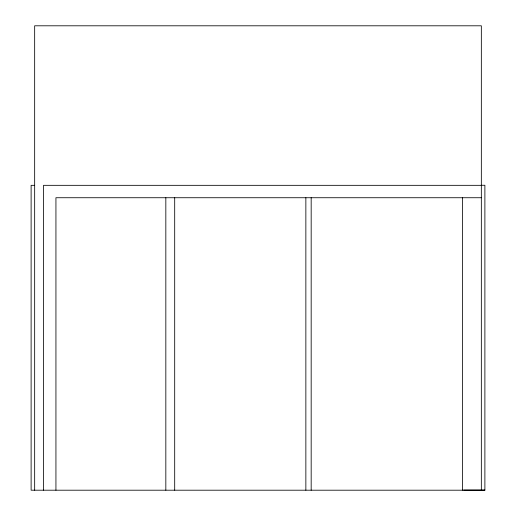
<?xml version="1.0" encoding="UTF-8"?>
<svg xmlns="http://www.w3.org/2000/svg" width="516" height="516" viewBox="0 0 516 516"><rect width="100%" height="100%" fill="white"/><g stroke="black" fill="none" stroke-linecap="round" stroke-linejoin="round"><path stroke-width="0.77" d="M481.338 185.263L484.885 185.263L484.885 490.2L31.115 490.2L31.115 185.328L34.662 185.328M481.338 185.328L43.525 185.328L43.525 490.2M481.338 197.731L55.934 197.731L55.934 490.2M463.613 490.052L484.885 490.058M481.338 490.2L481.338 25.8L34.662 25.8L34.662 490.2M462.568 197.731L462.568 490.2M311.174 197.731L311.174 490.2M305.859 197.731L305.859 490.2M174.692 197.731L174.692 490.2M165.83 197.731L165.83 490.2"/></g></svg>
